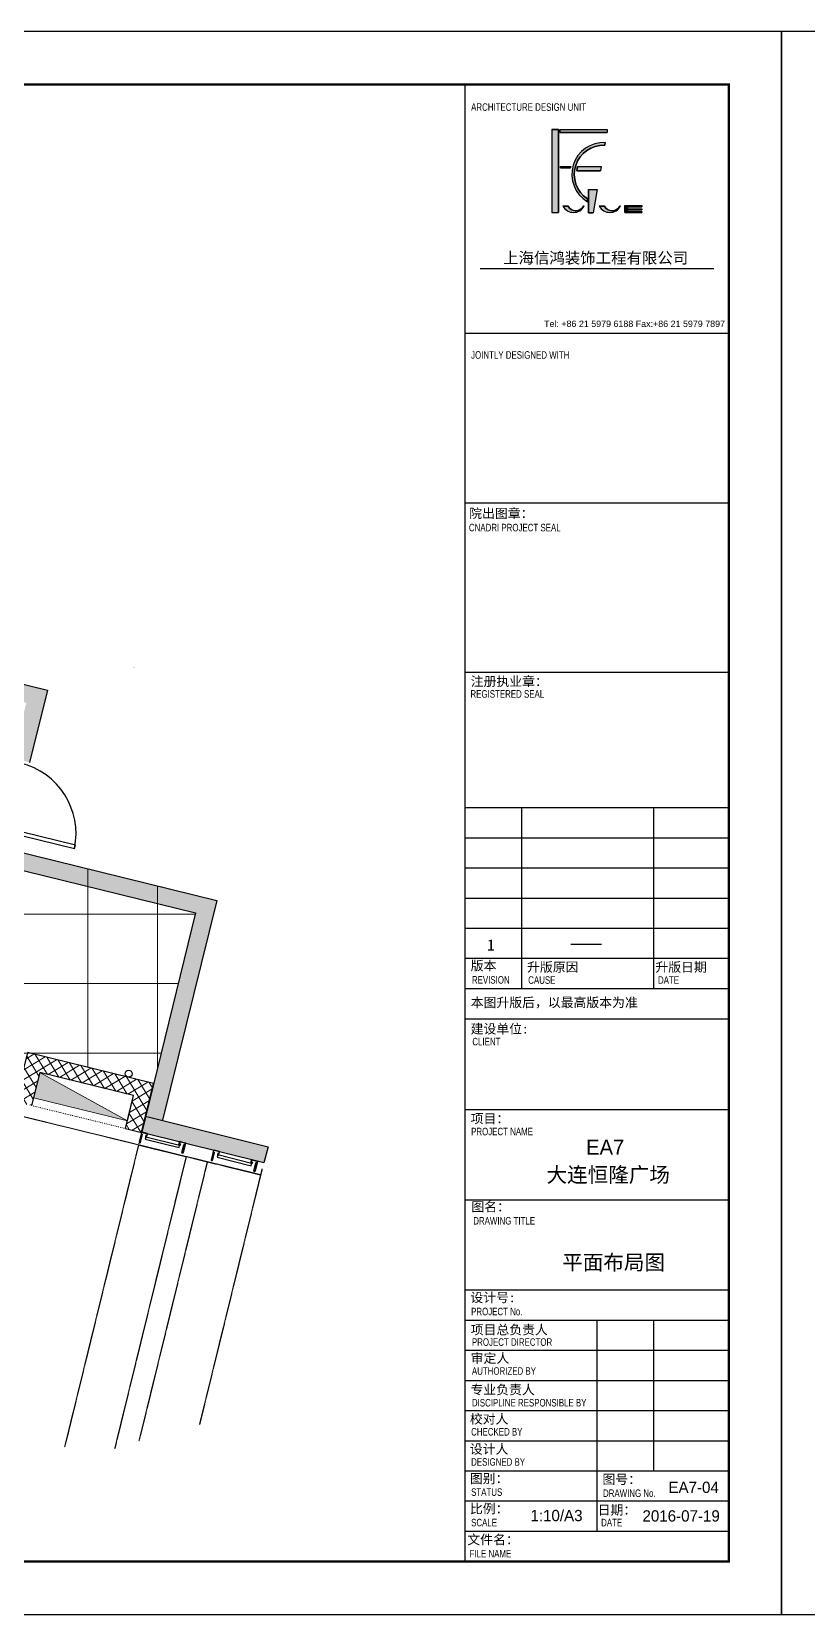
# Model space of a CAD drawing. Header units: millimetres. Extents: x 346472 to 732256, y -34068 to -15883.
# Drawn here: x 466450 to 475361, y -34068 to -15883 of the extents above; entities that cross this region are included whole.
import ezdxf

# ---------------------------------------------------------------- set-up
doc = ezdxf.new("R2010")
doc.units = ezdxf.units.MM
doc.header["$LTSCALE"] = 7
doc.linetypes.add('AED-090-P-CRL2$0$ACAD_ISO03W100', pattern=[30, 12, -18])
doc.linetypes.add('HIDDEN', pattern=[0.375, 0.25, -0.125])
for name, color, linetype in [('1', 1, 'Continuous'), ('1_AVT', 1, 'Continuous'), ('1建筑平面', 7, 'Continuous'), ('AED-090-P-PL02-N$0$0_fsbracket', 1, 'Continuous'), ('WALL', 7, 'Continuous'), ('walls', 7, 'Continuous'), ('图框', 9, 'Continuous')]:
    doc.layers.add(name, color=color, linetype=linetype)
for name, color, linetype, lineweight in [('AED-090-P-CRL2$0$HoseReel', 1, 'Continuous', 13), ('EA7 FLOOR', 253, 'Continuous', 5), ('QUOTE', 251, 'Continuous', 5)]:
    doc.layers.add(name, color=color, linetype=linetype, lineweight=lineweight)
doc.styles.add('ARIAL', font='Arial.ttf')
doc.styles.add('FUGUE', font='Arial.ttf')
doc.styles.get("Standard").update_dxf_attribs({"font": 'STKaiti.ttf'})
doc.styles.add('图签-仿宋', font='')
doc.styles.add('图签-黑体', font='')
doc.styles.get('图签-仿宋').set_extended_font_data('FangSong_GB2312')
doc.styles.get('图签-黑体').set_extended_font_data('SimHei')

# ---------------------------------------------------------------- blocks, each defined once
blk = doc.blocks.new('AED-090-P-PL02-N$0$FS-CURTAIN')
at = {"layer": 'AED-090-P-PL02-N$0$0_fsbracket', "extrusion": (-0.002001, -0.152735, 0.988265)}
for p, q in [((-259, 5, 1), (-261, -110, -16)), ((-258, -110, -16), (-256, 5, 1)), ((-193, 8, 2), (-254, 9, 2)), ((-254, 6, 2), (-193, 5, 2)), ((-192, 4, 1), (-193, -32, -4)), ((-190, -32, -4), (-189, 4, 1)), ((196, 2, 2), (257, 1, 2)), ((-261, -114, -17), (-250, -114, -17)), ((-260, -40, -5), (-260, -43, -6)), ((-250, -112, -16), (-256, -111, -16)), ((-247, -16, -2), (-249, -110, -16)), ((-246, -110, -16), (-244, -16, -2)), ((-204, -16, -2), (-205, -32, -4)), ((-201, -16, -2), (-204, -16, -2)), ((-202, -32, -4), (-201, -16, -2)), ((-194, -33, -4), (-200, -33, -4)), ((-200, -36, -5), (-194, -36, -5)), ((190, -38, -4), (191, -2, 1)), ((194, -2, 1), (193, -38, -4)), ((195, -39, -4), (201, -40, -4)), ((201, -43, -5), (195, -42, -5)), ((257, -2, 2), (196, -1, 2)), ((202, -38, -4), (203, -23, -2)), ((203, -23, -2), (206, -23, -2)), ((206, -23, -2), (205, -38, -4)), ((244, -118, -16), (246, -23, -2)), ((249, -24, -2), (247, -118, -16)), ((249, -119, -17), (255, -119, -17)), ((260, -123, -17), (249, -122, -17)), ((256, -118, -16), (258, -3, 1)), ((261, -3, 1), (259, -118, -16)), ((260, -48, -6), (260, -51, -6))]:
    blk.add_line(p, q, dxfattribs=at)
at = {"layer": 'AED-090-P-PL02-N$0$0_fsbracket', "extrusion": (-0.002001, -0.152735, 0.988265), "elevation": 1}
for points in [[(-247, -19), (-244, -19)], [(249, -20), (246, -20)]]:
    blk.add_lwpolyline(points, dxfattribs=at)
blk.add_lwpolyline([(201, -40), (-199, -39), (-199, -64), (201, -65)], close=True, dxfattribs=at)
at = {"layer": 'AED-090-P-PL02-N$0$0_fsbracket', "extrusion": (-0.002001, -0.152735, 0.988265)}
for centre, radius, start, end in [((-254, 2, 1), 4.5, 89.8432, 179.8432), ((-254, 2, 1), 1.5, 89.8432, 179.8432), ((-193, 1, 1), 4.5, 359.8432, 89.8431), ((-193, 1, 1), 1.5, 359.8431, 89.8432), ((196, 0, 1), 4.5, 89.8431, 179.8431), ((257, 0, 1), 4.5, 359.8431, 89.8431), ((-255, -114, 1), 4.5, 179.8432, 269.8431), ((-255, -114, 1), 1.5, 179.8432, 269.8431), ((-249, -114, 1), 1.5, 269.8432, 359.8432), ((-249, -114, 1), 4.5, 269.8432, 359.8432), ((-200, -35, 1), 4.5, 179.8432, 269.8431), ((-200, -35, 1), 1.5, 179.8432, 269.8432), ((-194, -35, 1), 1.5, 269.8431, 359.8431), ((-194, -35, 1), 4.5, 269.8431, 359.8432), ((195, -36, 1), 4.5, 179.8431, 269.8431), ((195, -36, 1), 1.5, 179.8431, 269.8431), ((196, 0, 1), 1.5, 89.8431, 179.8432), ((201, -36, 1), 1.5, 269.8431, 359.8431), ((201, -36, 1), 4.5, 269.8431, 359.8431), ((250, -116, 1), 4.5, 179.8431, 269.8431), ((250, -116, 1), 1.5, 179.8431, 269.8431), ((256, -116, 1), 1.5, 269.8432, 359.8431), ((256, -116, 1), 4.5, 269.8432, 359.8431), ((257, 0, 1), 1.5, 359.8431, 89.8431)]:
    blk.add_arc(centre, radius, start, end, dxfattribs=at)

msp = doc.modelspace()

# ---------------------------------------------------------------- hatches: boundary and pattern name
at = {"layer": 'AED-090-P-CRL2$0$HoseReel', "extrusion": (0.000187716, -0.000339531, 1)}
h = msp.add_hatch(dxfattribs=at)
h.set_pattern_fill('ANSI37', color=8, scale=30, angle=-191.13875, style=0)
h.set_pattern_definition([(211.247, (467875.89, -27895.88), (49.409, -81.433), []), (301.247, (467875.89, -27895.88), (81.433, 49.409), [])])
h.paths.add_polyline_path([(467713.1, -28531.5), (467851, -27968.1), (466403.7, -27613.9), (466265.9, -28177.2), (466450.4, -28222.4), (466543.1, -27843.6), (467621.3, -28107.5), (467528.6, -28486.3)])
msp.add_hatch(color=256, dxfattribs=at).paths.add_polyline_path([(467550, -28398.9), (466471.8, -28135), (466543.1, -27843.6)])
at = {"layer": 'walls', "true_color": 0x939598}
h = msp.add_hatch(color=252, dxfattribs=at)
h.dxf.hatch_style = 1
h.paths.add_polyline_path([(453764.8, -18290.3), (453487.3, -18392.4), (454168.7, -20661.5), (454459.5, -27655.7), (454659.2, -27647.1), (454368.5, -20653.2), (459495.9, -21908.1), (459495.9, -21702.2), (454416, -20458.9)])
h.paths.add_polyline_path([(459495.9, -21702.2), (459495.9, -21908.1), (466388.7, -23595.1), (466251.7, -24155), (466233, -24231.3), (466330.1, -24255.1), (466427.3, -24278.9), (466630.5, -23448.4)])
h.paths.add_polyline_path([(466183.6, -25274.5), (466220.4, -25123.9), (466026.2, -25076.4), (465941.8, -25421.2), (468331.2, -26006), (467799.9, -28177.3), (468007.4, -28177.3), (468577.4, -25865.6)])
h.paths.add_polyline_path([(468007.4, -28177.3), (467799.9, -28177.3), (467759.4, -28342.7), (467954.5, -28391.8)])
h.paths.add_polyline_path([(467760.1, -28342.9), (467737.8, -28431), (467714.3, -28527.2), (467713.1, -28531.5), (469116.7, -28880.1), (469167.2, -28696.9)])
at = {"layer": '图框'}
for points in [[(472502.1, -17008.7), (472428, -17008.7), (472428, -17959.7), (472502.1, -17959.7)], [(472519.1, -17041.1), (473061.2, -17041.1), (473061.2, -17008.7), (472519.1, -17008.7)], [(473034.1, -17188.5), (473040.3, -17156.7, 0.780601), (472834.9, -17836.7), (472834.9, -17804, -0.7611328)], [(472527.6, -17447.3), (472641.5, -17447.3), (472645.8, -17431.5), (472527.6, -17431.5)], [(472712.9, -17482.1), (472984, -17482.1), (472992.7, -17431.5), (472722.9, -17431.5)], [(472847.4, -17696.9), (472847.4, -17965.7), (472900.9, -17965.7), (472948, -17696.9)], [(472798.2, -17888.7), (472789.1, -17888.7, -0.607934), (472613.8, -17888.7), (472553.7, -17888.7, 0.5844925), (472798.2, -17888.7)], [(473215.5, -17888.7), (473206.4, -17888.7, -0.607934), (473031.1, -17888.7), (472970.9, -17888.7, 0.5844925), (473215.5, -17888.7)], [(473296.4, -17895.1), (473458.6, -17895.1), (473458.6, -17881.6), (473264.9, -17881.6), (473264.9, -17959), (473458.6, -17959), (473458.6, -17947.8), (473296.4, -17947.8), (473296.4, -17928.9), (473458.6, -17928.9), (473458.6, -17917.6), (473296.4, -17917.6)]]:
    msp.add_hatch(color=251, dxfattribs=at).paths.add_polyline_path(points, flags=0)

# ---------------------------------------------------------------- linework, layer by layer
at = {"layer": '1'}
msp.add_circle((467564.3, -27856.8, -0.6), 40, dxfattribs=at)
at = {"layer": '1_AVT', "extrusion": (0.000187716, -0.000339531, 1), "elevation": 96.8}
for points in [[(467713.1, -28531.5), (467851, -27968.1), (466403.7, -27613.9), (466265.9, -28177.2)], [(467528.6, -28486.3), (467621.3, -28107.5), (466543.1, -27843.6), (466450.4, -28222.4)], [(467528.6, -28486.3), (467713.1, -28531.5)]]:
    msp.add_lwpolyline(points, dxfattribs=at)
at = {"layer": '1建筑平面', "color": 8, "linetype": 'HIDDEN'}
for p, q in [((467678.4, -28673.3, -0.8), (466829.6, -32141.6, -0.8)), ((468225.4, -28807.2, -0.2), (467403.1, -32167, -0.2)), ((468468.2, -28866.6, -0.2), (467682.5, -32077, -0.2)), ((469096.7, -28952.4, -0.2), (468378.9, -31885.2, -0.2))]:
    msp.add_line(p, q, dxfattribs=at)
at = {"layer": '1建筑平面', "color": 8, "linetype": 'HIDDEN', "elevation": -0.8}
msp.add_lwpolyline([(467678.4, -28673.3), (469081, -29016.6)], dxfattribs=at)
at = {"layer": 'AED-090-P-CRL2$0$HoseReel', "extrusion": (0.000187716, -0.000339531, 1), "elevation": 96.8}
for points in [[(467550, -28398.9), (466471.8, -28135), (466543.1, -27843.6), (467621.3, -28107.5)], [(467550, -28398.9), (466471.8, -28135), (466543.1, -27843.6)]]:
    msp.add_lwpolyline(points, close=True, dxfattribs=at)
msp.add_lwpolyline([(467550, -28398.9), (466543.1, -27843.6)], dxfattribs=at)
at = {"layer": 'AED-090-P-CRL2$0$HoseReel', "color": 8, "linetype": 'HIDDEN', "extrusion": (0.00021446, -0.000323304, 1), "elevation": 109.4}
msp.add_lwpolyline([(467678.4, -28673.3), (466231.1, -28319.1)], dxfattribs=at)
at = {"layer": 'AED-090-P-CRL2$0$HoseReel', "color": 8, "linetype": 'AED-090-P-CRL2$0$ACAD_ISO03W100', "ltscale": 0.1, "extrusion": (0.000187716, -0.000339531, 1), "elevation": 96.8}
msp.add_lwpolyline([(467514.6, -28482.9), (466450.4, -28222.4)], dxfattribs=at)
at = {"layer": 'AED-090-P-CRL2$0$HoseReel', "color": 8, "linetype": 'AED-090-P-CRL2$0$ACAD_ISO03W100', "ltscale": 0.1, "extrusion": (0.00021446, -0.000323304, 1), "elevation": 108.8}
msp.add_lwpolyline([(467713, -28531.9), (467678.4, -28673.3)], dxfattribs=at)
at = {"layer": 'EA7 FLOOR'}
for p, q in [((467095.9, -27783.3, 0), (467095.9, -25499.8, 0)), ((467895.9, -27785, 0), (467895.9, -25697.3, 0)), ((464298.2, -26021.6, -0.9), (468327.4, -26021.6, -0.9)), ((464298.2, -26821.6, -0.9), (468131.6, -26821.6, -0.9)), ((464298.2, -27621.6, -0.9), (467935.9, -27621.6, -0.9))]:
    msp.add_line(p, q, dxfattribs=at)
at = {"layer": 'WALL'}
for points, elevation in [([(454416, -20458.9), (466630.5, -23448.4)], 0), ([(466630.5, -23448.4), (466427.3, -24278.9)], 0), ([(466183.6, -25274.5), (468577.4, -25865.6)], 0), ([(465941.8, -25421.2), (468331.2, -26006)], 0), ([(468577.4, -25865.6), (467954.5, -28391.8)], 0), ([(468331.2, -26006), (467714.3, -28527.2)], 0), ([(467760.1, -28342.9), (469167.2, -28696.9), (469116.7, -28880.1), (467712.4, -28531.3), (467760.1, -28342.9)], -0.2)]:
    msp.add_lwpolyline(points, dxfattribs=dict(at, elevation=elevation))
at = {"layer": 'WALL', "elevation": 0}
msp.add_lwpolyline([(466952.5, -25229), (466140.4, -25030.2), (466130.9, -25069.1), (466942.9, -25267.8)], close=True, dxfattribs=at)
at = {"layer": 'WALL'}
msp.add_arc((466123.2, -25099.1, 0), 837, 348.36846, 76.21954, dxfattribs=at)
at = {"layer": '图框', "color": 251}
for p, q in [((471427.9, -16489.1), (471427.9, -33462)), ((471601.1, -18604.9), (474285.5, -18604.9)), ((471427.9, -19346.8), (474458.7, -19346.8)), ((471427.9, -21295.2), (474458.7, -21295.2)), ((471427.9, -23243.6), (474458.7, -23243.6)), ((474458.7, -24802.4), (471427.9, -24802.4)), ((472077.3, -24802.4), (472077.3, -26880.7)), ((473592.8, -24802.4), (473592.8, -26880.7)), ((474458.7, -25148.8), (471427.9, -25148.8)), ((474458.7, -25495.1), (471427.9, -25495.1)), ((474458.7, -25841.5), (471427.9, -25841.5)), ((474458.7, -26187.9), (471427.9, -26187.9)), ((474458.7, -26534.3), (471427.9, -26534.3)), ((472643.8, -26368.6), (472997.5, -26368.6)), ((474458.7, -26880.7), (471427.9, -26880.7)), ((471427.9, -27227.1), (474458.7, -27227.1)), ((471427.9, -28266.2), (474458.7, -28266.2)), ((471427.9, -29305.4), (474458.7, -29305.4)), ((474458.7, -30344.5), (471427.9, -30344.5)), ((474458.7, -30690.9), (471427.9, -30690.9)), ((472943.3, -30690.9), (472943.3, -33115.6)), ((473592.8, -30690.9), (473592.8, -32422.9)), ((474458.7, -31037.3), (471427.9, -31037.3)), ((474458.7, -31383.7), (471427.9, -31383.7)), ((474458.7, -31730.1), (471427.9, -31730.1)), ((474458.7, -32076.5), (471427.9, -32076.5)), ((474458.7, -32422.9), (471427.9, -32422.9)), ((474458.7, -32769.2), (471427.9, -32769.2)), ((474458.7, -33115.6), (471427.9, -33115.6))]:
    msp.add_line(p, q, dxfattribs=at)
at = {"layer": '图框', "color": 251, "linetype": 'Continuous'}
for p, q in [((472428, -17008.7), (472428, -17959.7)), ((472428, -17008.7), (472502.1, -17008.7)), ((472502.1, -17008.7), (472502.1, -17959.7)), ((472519.1, -17008.7), (472519.1, -17041.1)), ((472519.1, -17008.7), (473061.2, -17008.7)), ((472519.1, -17041.1), (473061.2, -17041.1)), ((473061.2, -17008.7), (473061.2, -17041.1)), ((473040.3, -17156.7), (473034.1, -17188.5)), ((472527.6, -17431.5), (472527.6, -17447.3)), ((472527.6, -17431.5), (472645.8, -17431.5)), ((472527.6, -17447.3), (472641.5, -17447.3)), ((472645.8, -17431.5), (472641.5, -17447.3)), ((472722.9, -17431.5), (472712.9, -17482.1)), ((472722.9, -17431.5), (472992.7, -17431.5)), ((472992.7, -17431.5), (472984, -17482.1)), ((472712.9, -17482.1), (472984, -17482.1)), ((472834.9, -17804), (472834.9, -17836.7)), ((472847.4, -17696.9), (472847.4, -17965.7)), ((472847.4, -17696.9), (472948, -17696.9)), ((472948, -17696.9), (472900.9, -17965.7)), ((472428, -17959.7), (472502.1, -17959.7)), ((472553.7, -17888.7), (472613.8, -17888.7)), ((472789.1, -17888.7), (472798.2, -17888.7)), ((472847.4, -17965.7), (472900.9, -17965.7)), ((472970.9, -17888.7), (473031.1, -17888.7)), ((473206.4, -17888.7), (473215.5, -17888.7)), ((473264.9, -17881.6), (473264.9, -17959)), ((473264.9, -17881.6), (473458.6, -17881.6)), ((473264.9, -17959), (473458.6, -17959)), ((473296.4, -17895.1), (473296.4, -17917.6)), ((473296.4, -17895.1), (473458.6, -17895.1)), ((473296.4, -17917.6), (473458.6, -17917.6)), ((473296.4, -17928.9), (473296.4, -17947.8)), ((473296.4, -17928.9), (473458.6, -17928.9)), ((473296.4, -17947.8), (473458.6, -17947.8)), ((473458.6, -17881.6), (473458.6, -17895.1)), ((473458.6, -17917.6), (473458.6, -17928.9)), ((473458.6, -17947.8), (473458.6, -17959))]:
    msp.add_line(p, q, dxfattribs=at)
at = {"layer": '图框', "color": 251}
for points in [[(449345.8, -34068.2), (475064.9, -34068.2), (475064.9, -15882.9), (449345.8, -15882.9)], [(475064.9, -34068.2), (500784, -34068.2), (500784, -15882.9), (475064.9, -15882.9)]]:
    msp.add_lwpolyline(points, close=True, dxfattribs=at)
at = {"layer": '图框', "color": 251, "const_width": 26}
msp.add_lwpolyline([(450644.7, -16489.1), (474458.7, -16489.1), (474458.7, -33462), (450644.7, -33462)], close=True, dxfattribs=at)
at = {"layer": '图框', "color": 251, "linetype": 'Continuous'}
for points in [[(472502.1, -17008.7), (472428, -17008.7), (472428, -17959.7), (472502.1, -17959.7)], [(472519.1, -17041.1), (472519.1, -17008.7), (473061.2, -17008.7), (473061.2, -17041.1)], [(472527.6, -17447.3), (472527.6, -17431.5), (472645.8, -17431.5), (472641.5, -17447.3)], [(472712.9, -17482.1), (472722.9, -17431.5), (472992.7, -17431.5), (472984, -17482.1)], [(472847.4, -17696.9), (472948, -17696.9), (472900.9, -17965.7), (472847.4, -17965.7)], [(473296.4, -17895.1), (473296.4, -17917.6), (473458.6, -17917.6), (473458.6, -17928.9), (473296.4, -17928.9), (473296.4, -17947.8), (473458.6, -17947.8), (473458.6, -17959), (473264.9, -17959), (473264.9, -17881.6), (473458.6, -17881.6), (473458.6, -17895.1)]]:
    msp.add_lwpolyline(points, close=True, dxfattribs=at)
for points in [[(473034.1, -17188.5), (473040.3, -17156.7, 0.780601), (472834.9, -17836.7), (472834.9, -17804, -0.7611328)], [(472798.2, -17888.7), (472789.1, -17888.7, -0.607934), (472613.8, -17888.7), (472553.7, -17888.7, 0.5844925), (472798.2, -17888.7)], [(473215.5, -17888.7), (473206.4, -17888.7, -0.607934), (473031.1, -17888.7), (472970.9, -17888.7, 0.5844925), (473215.5, -17888.7)]]:
    msp.add_lwpolyline(points, format="xyb", close=True, dxfattribs=at)
for centre, radius, start, end in [((473022.7, -17522.4), 366.1, 87.24681, 239.14934), ((473019.6, -17523.8), 335.6, 87.52104, 236.62485), ((472675.9, -17819.8), 140.3, 209.39136, 330.61523), ((472701.5, -17843.3), 98.7, 207.40632, 332.59368), ((473093.2, -17819.8), 140.3, 209.39136, 330.61523), ((473118.8, -17843.3), 98.7, 207.40632, 332.59368)]:
    msp.add_arc(centre, radius, start, end, dxfattribs=at)

# ---------------------------------------------------------------- block references
at = {"layer": '1建筑平面', "linetype": 'Continuous'}
for p, rotation in [((467964.5, -28593.7, -2.2), 347.1579866366949), ((468791.8, -28801.5, -2.2), 346.5485193245139)]:
    msp.add_blockref('AED-090-P-PL02-N$0$FS-CURTAIN', p, dxfattribs=dict(at, rotation=rotation))

# ---------------------------------------------------------------- texts
at = {"layer": 'QUOTE', "color": 10, "lineweight": 5, "insert": (467618.4, -23185.2), "char_height": 2.5, "attachment_point": 1}
msp.add_mtext_dynamic_manual_height_columns('{\\fArial Unicode MS|b0|i0|c134|p0;好孩子}', width=1633.708, gutter_width=12.5, heights=[0], dxfattribs=at)
at = {"layer": '图框', "color": 251, "style": 'ARIAL', "width": 0.75}
for s, height, p in [('ARCHITECTURE DESIGN UNIT', 86.596, (471499, -16792.6)), ('JOINTLY DESIGNED WITH', 86.596, (471499, -19641.1)), ('CNADRI PROJECT SEAL', 86.596, (471473.8, -21624.6)), ('REGISTERED SEAL', 86.596, (471491.4, -23535.7)), ('REVISION', 86.6, (471508.1, -26821.2)), ('CAUSE', 86.6, (472154.9, -26823.2)), ('DATE', 86.6, (473645.7, -26823.2)), ('CLIENT', 86.6, (471512.8, -27530.6)), ('PROJECT NAME', 86.596, (471499, -28563.8)), ('DRAWING TITLE', 86.596, (471523.4, -29589.5)), ('PROJECT No.', 86.596, (471499, -30632.1)), ('PROJECT DIRECTOR', 86.596, (471508.1, -30982.9)), ('AUTHORIZED BY', 86.596, (471508.1, -31315.4)), ('DISCIPLINE RESPONSIBLE BY', 86.596, (471508.1, -31680)), ('CHECKED BY', 86.6, (471499, -32013.9)), ('DESIGNED BY', 86.596, (471499, -32360.3)), ('STATUS', 86.6, (471499, -32706.7)), ('DRAWING No.', 86.596, (473014.1, -32719.6)), ('SCALE', 86.6, (471499, -33057)), ('DATE', 86.6, (472992.8, -33057)), ('FILE NAME', 86.6, (471481.7, -33414.4))]:
    msp.add_text(s, height=height, dxfattribs=at).set_placement(p)
at = {"layer": '图框', "color": 251}
for s, height, style, p in [('院出图章：', 108.25, '图签-黑体', (471476.8, -21472.1)), ('注册执业章：', 108.25, '图签-黑体', (471494.4, -23402.5)), ('1', 129.9, '图签-仿宋', (471682.6, -26442.4)), ('版本', 108.25, '图签-黑体', (471494.3, -26668.8)), ('升版原因', 108.25, '图签-黑体', (472141.2, -26685)), ('升版日期', 108.25, '图签-黑体', (473615.8, -26685)), ('本图升版后，以最高版本为准', 108.245, '图签-黑体', (471494.3, -27091.4)), ('建设单位:', 108.25, '图签-黑体', (471493.4, -27394.6)), ('项目：', 108.25, '图签-黑体', (471493.4, -28426)), ('图名：', 108.25, '图签-黑体', (471502, -29438.7)), ('设计号:', 108.25, '图签-黑体', (471490.3, -30481.4)), ('项目总负责人', 108.25, '图签-黑体', (471494.3, -30851.9)), ('审定人', 108.25, '图签-黑体', (471494.3, -31178.7)), ('专业负责人', 108.25, '图签-黑体', (471492.1, -31540.3)), ('校对人', 108.25, '图签-黑体', (471484.5, -31876.9)), ('设计人', 108.25, '图签-黑体', (471484.5, -32223.3)), ('图别：', 108.25, '图签-黑体', (471484.5, -32561.2)), ('图号：', 108.25, '图签-黑体', (473007.8, -32570.5)), ('比例：', 108.25, '图签-黑体', (471485.2, -32908.4)), ('日期：', 108.25, '图签-黑体', (472952.9, -32922.3)), ('文件名：', 108.25, '图签-黑体', (471455.8, -33263.6))]:
    msp.add_text(s, height=height, dxfattribs=dict(at, style=style)).set_placement(p)
for s, height, p in [('EA7', 173.19, (472820.2, -28786.2)), ('大连恒隆广场', 173.19, (472365.3, -29103.8)), ('2016-07-19', 129.89, (473467.5, -33002.2))]:
    msp.add_text(s, height=height, dxfattribs=at).set_placement(p)
at = {"layer": '图框', "color": 251, "insert": (472929.5, -18490), "char_height": 129.895, "width": 3030.873, "attachment_point": 5, "line_spacing_factor": 0.66852, "style": 'FUGUE'}
msp.add_mtext('{\\fSimSun|b0|i0|c134|p2;上海信鸿装饰工程有限公司}', dxfattribs=at)
at = {"layer": '图框', "color": 251, "insert": (472336.8, -19277.1), "char_height": 132.56, "attachment_point": 7, "line_spacing_factor": 0.66852, "style": 'FUGUE'}
msp.add_mtext('{\\H0.55168x;\\C7;Tel: +86 21 5979 6188 Fax:+86 21 5979 7897}', dxfattribs=at)
at = {"layer": '图框', "color": 251}
for s, insert, char_height, width, attachment_point in [('\\pi151;{\\fSimSun|b0|i0|c134|p2;平面布局图}', (472394.2, -29936.8), 173.193, 1602.577, 1), ('EA7-04', (473765.7, -32609.4), 129.89, 67.606, 4), ('1:10/A3', (472180.4, -32933.9), 129.89, 67.606, 4)]:
    msp.add_mtext(s, dxfattribs=dict(at, insert=insert, char_height=char_height, width=width, attachment_point=attachment_point))

doc.saveas('drawing.dxf')
